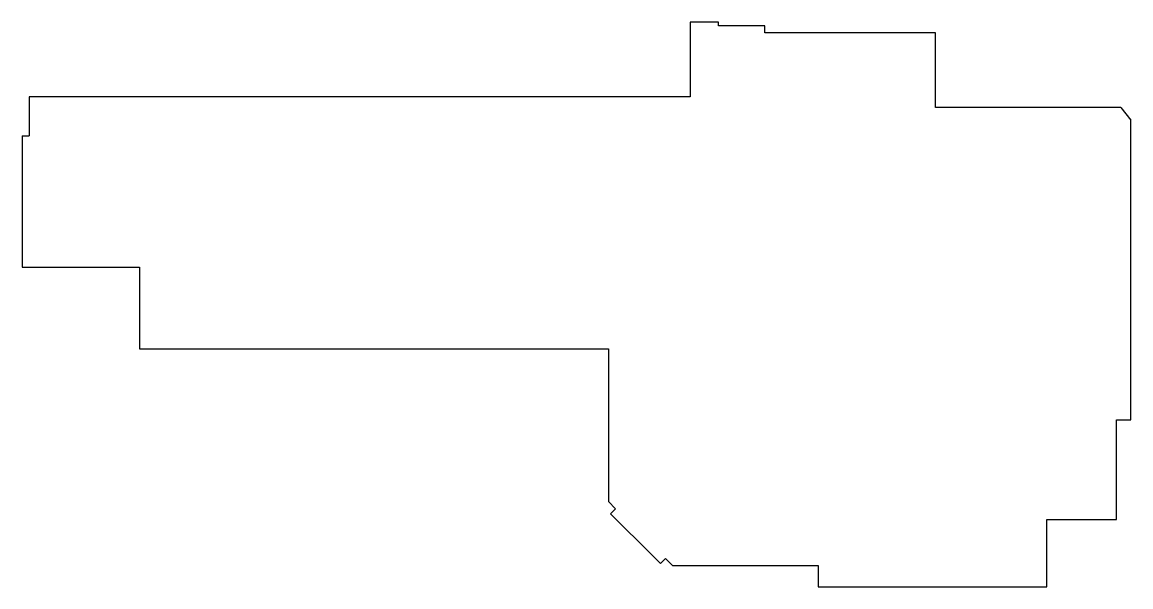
# Model space of a CAD drawing. Extents: x 16 to 172, y -150 to -70.
import ezdxf

# ---------------------------------------------------------------- set-up
doc = ezdxf.new("R2010")
doc.units = 0
doc.layers.add('BLACK', color=7, linetype='CONTINUOUS')

msp = doc.modelspace()

# ---------------------------------------------------------------- linework, layer by layer
at = {"layer": 'BLACK', "linetype": 'CONTINUOUS'}
for p, q in [((114.5, -70), (110.5, -70)), ((110.5, -70), (110.5, -80.5)), ((114.5, -70.5), (114.5, -70)), ((121, -70.5), (114.5, -70.5)), ((121, -71.5), (121, -70.5)), ((145, -71.5), (121, -71.5)), ((145, -82), (145, -71.5)), ((110.5, -80.5), (17.5, -80.5)), ((17.5, -80.5), (17.5, -86)), ((161.2, -82), (145, -82)), ((171.1, -82), (161.2, -82)), ((171.1, -82), (172.5, -83.8)), ((172.5, -126), (172.5, -83.8)), ((16.5, -86), (17.5, -86)), ((16.5, -86), (16.5, -104.5)), ((16.5, -104.5), (25, -104.5)), ((25, -104.5), (33, -104.5)), ((33, -104.5), (33, -116)), ((33, -116), (99, -116)), ((99, -116), (99, -137.5)), ((170.5, -140), (170.5, -126)), ((170.5, -126), (172.5, -126)), ((99, -137.5), (100, -138.5)), ((100, -138.5), (99.3, -139.2)), ((99.3, -139.2), (105.3, -145.2)), ((160.7, -140), (170.5, -140)), ((160.7, -149.5), (160.7, -140)), ((105.3, -145.2), (106.3, -146.2)), ((106.3, -146.2), (107, -145.5)), ((107, -145.5), (108, -146.5)), ((108, -146.5), (128.5, -146.5)), ((128.5, -146.5), (128.5, -149.5)), ((128.5, -149.5), (142.5, -149.5)), ((142.5, -149.5), (160.7, -149.5))]:
    msp.add_line(p, q, dxfattribs=at)

doc.saveas('drawing.dxf')
